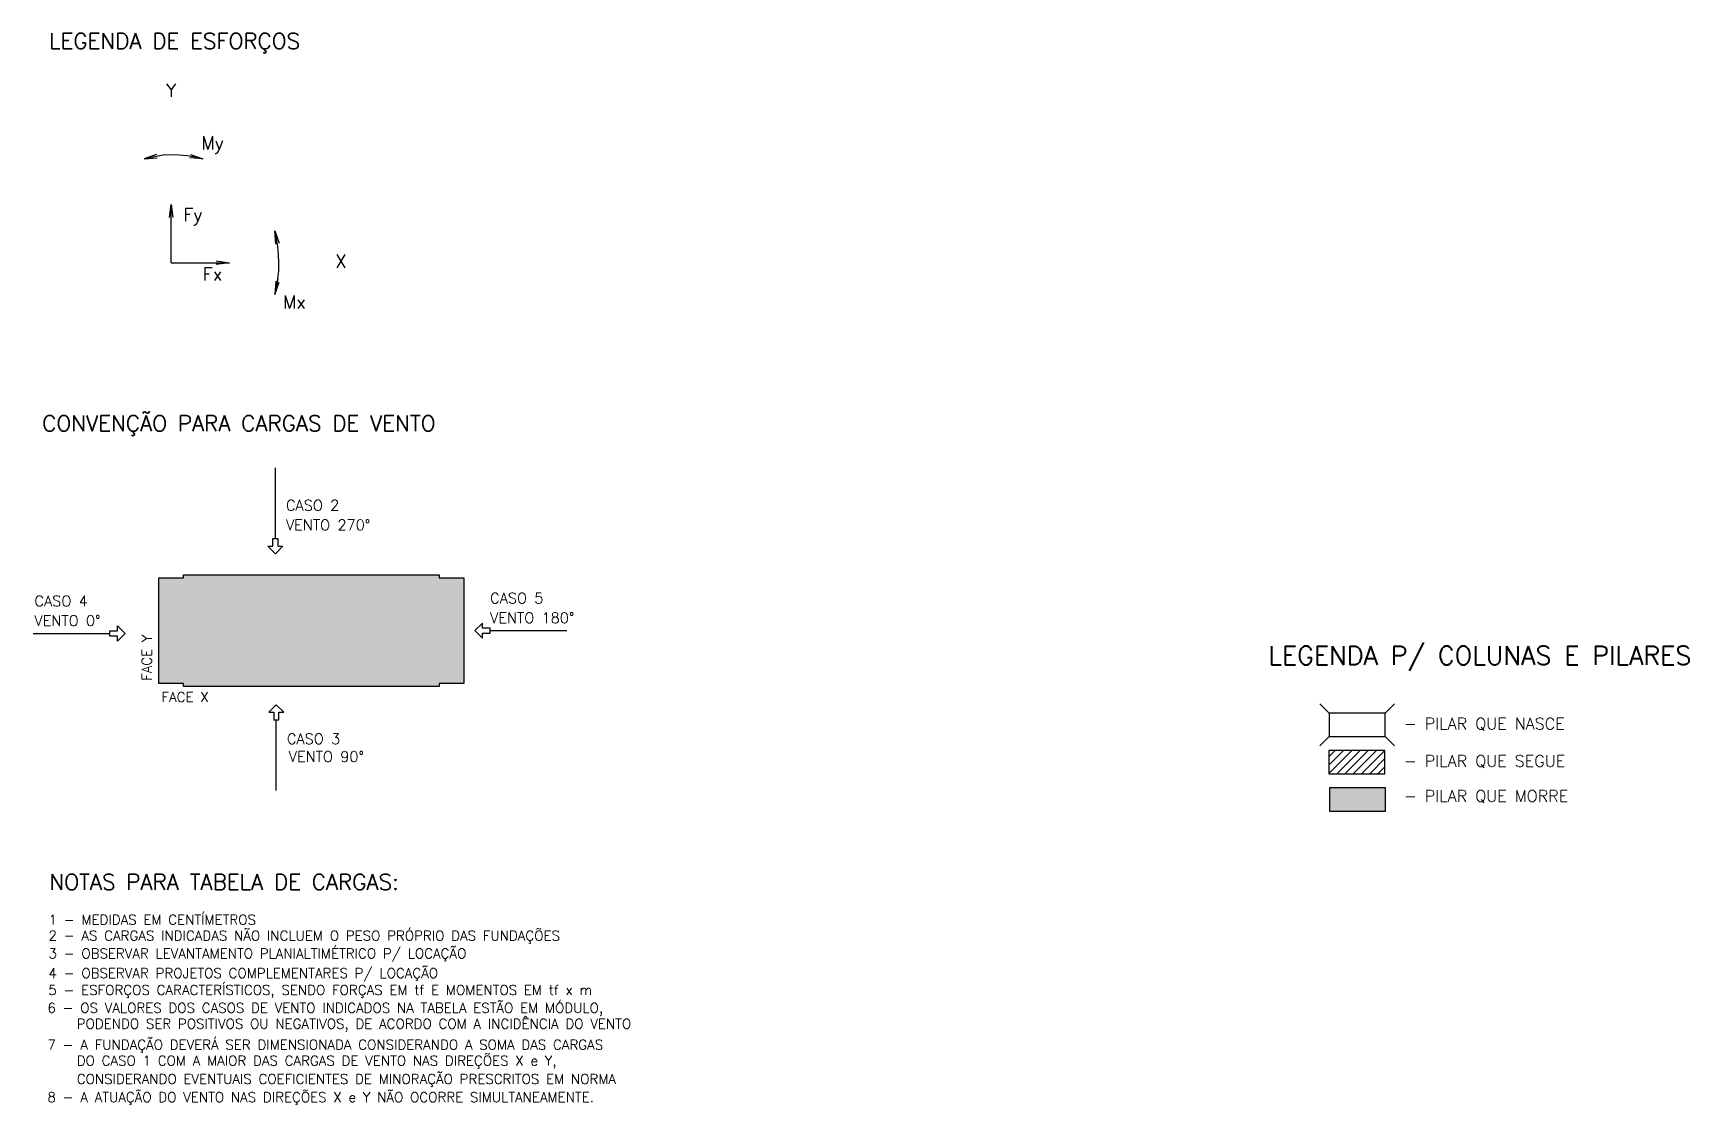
# Model space of a CAD drawing. Extents: x -17307 to 4579, y -20183 to -1225.
# Drawn here: x -17307 to -15532, y -2375 to -1225 of the extents above.
import ezdxf

# ---------------------------------------------------------------- set-up
doc = ezdxf.new("R2010")
doc.units = 0
doc.header["$LTSCALE"] = 25
for name, color, linetype in [('H2', 252, 'Continuous'), ('H3', 253, 'Continuous'), ('H5', 1, 'Continuous'), ('ORELHA', 1, 'Continuous'), ('P-M', 5, 'Continuous'), ('P-N', 5, 'Continuous'), ('P-S', 5, 'Continuous'), ('Pena_2', 2, 'Continuous'), ('PENA_3', 3, 'Continuous'), ('Pena_4', 4, 'Continuous'), ('T2', 3, 'Continuous'), ('T3', 4, 'Continuous'), ('TEXTO', 3, 'Continuous')]:
    doc.layers.add(name, color=color, linetype=linetype)
doc.styles.get("Standard").update_dxf_attribs({"font": 'romans.shx'})
doc.styles.add('Texto2', font='romans.shx', dxfattribs={"height": 12.5})
doc.styles.add('Texto3', font='romans.shx', dxfattribs={"height": 20})

msp = doc.modelspace()

# ---------------------------------------------------------------- hatches: boundary and pattern name
at = {"layer": 'H2'}
msp.add_hatch(color=256, dxfattribs=at).paths.add_polyline_path([(-17146.163, -1806.324), (-17146.163, -1809.479), (-17172.452, -1809.479), (-17172.452, -1922.944), (-17146.163, -1922.944), (-17146.163, -1926.099), (-16871.805, -1926.099), (-16871.805, -1922.944), (-16845.515, -1922.944), (-16845.515, -1809.479), (-16871.805, -1809.479), (-16871.805, -1806.324)])
at = {"layer": 'H3'}
msp.add_hatch(color=256, dxfattribs=at).paths.add_polyline_path([(-15857.575, -2034.834), (-15917.575, -2034.834), (-15917.575, -2059.834), (-15857.575, -2059.834)])
at = {"layer": 'H5'}
h = msp.add_hatch(dxfattribs=at)
h.set_pattern_fill('ANSI31', color=256, scale=49.99995, style=0)
h.set_pattern_definition([(45, (-18144.9376, -2504.932), (-4.419413, 4.419413), [])])
h.paths.add_polyline_path([(-15918.085, -1994.834), (-15918.085, -2019.834), (-15858.339, -2019.834), (-15858.085, -2019.579), (-15858.085, -1994.834)])

# ---------------------------------------------------------------- linework, layer by layer
msp.add_line((-15858.339, -2019.834), (-15858.085, -2019.579), dxfattribs=at)
at = {"layer": 'ORELHA', "linetype": 'Continuous'}
for points in [[(-15917.83, -1954.834), (-15927.828, -1944.835)], [(-15857.83, -1954.834), (-15847.831, -1944.835)], [(-15917.83, -1979.834), (-15927.828, -1989.832)], [(-15857.83, -1979.834), (-15847.831, -1989.832)]]:
    msp.add_lwpolyline(points, dxfattribs=at)
at = {"layer": 'P-M'}
msp.add_lwpolyline([(-15857.575, -2059.834), (-15857.575, -2034.834), (-15917.575, -2034.834), (-15917.575, -2059.834)], close=True, dxfattribs=at)
at = {"layer": 'P-N', "linetype": 'Continuous'}
msp.add_lwpolyline([(-15917.83, -1979.834), (-15857.83, -1979.834), (-15857.83, -1954.834), (-15917.83, -1954.834), (-15917.83, -1979.834)], dxfattribs=at)
at = {"layer": 'P-S'}
msp.add_lwpolyline([(-15918.085, -2019.834), (-15858.085, -2019.834), (-15858.085, -1994.834), (-15918.085, -1994.834), (-15918.085, -2019.834)], dxfattribs=at)
at = {"layer": 'PENA_3', "linetype": 'Continuous'}
for p, q in [((-17047.54, -1767.483), (-17047.54, -1691.757)), ((-17307.241, -1869.29), (-17224.853, -1869.29)), ((-16817.308, -1866.274), (-16734.92, -1866.274)), ((-17046.534, -2037.775), (-17046.534, -1962.05))]:
    msp.add_line(p, q, dxfattribs=at)
for points in [[(-17044.815, -1767.483), (-17044.815, -1775.666), (-17039.357, -1775.666), (-17047.54, -1783.848), (-17055.723, -1775.666), (-17050.274, -1775.666), (-17050.274, -1767.483), (-17044.815, -1767.483)], [(-17224.853, -1866.564), (-17216.671, -1866.564), (-17216.671, -1861.106), (-17208.487, -1869.29), (-17216.671, -1877.472), (-17216.671, -1872.022), (-17224.853, -1872.022), (-17224.853, -1866.564)], [(-16817.308, -1863.548), (-16825.49, -1863.548), (-16825.49, -1858.09), (-16833.674, -1866.274), (-16825.49, -1874.457), (-16825.49, -1869.006), (-16817.308, -1869.006), (-16817.308, -1863.548)], [(-17043.81, -1962.05), (-17043.81, -1953.867), (-17038.352, -1953.867), (-17046.534, -1945.684), (-17054.718, -1953.867), (-17049.268, -1953.867), (-17049.268, -1962.05), (-17043.81, -1962.05)]]:
    msp.add_lwpolyline(points, dxfattribs=at)
at = {"layer": 'PENA_3'}
msp.add_lwpolyline([(-17146.163, -1806.324), (-16871.805, -1806.324), (-16871.805, -1809.479), (-16845.515, -1809.479), (-16845.515, -1922.944), (-16871.805, -1922.944), (-16871.805, -1926.099), (-17146.163, -1926.099), (-17146.163, -1922.944), (-17172.452, -1922.944), (-17172.452, -1809.479), (-17146.163, -1809.479), (-17146.163, -1806.324)], dxfattribs=at)
at = {"layer": 'Pena_4'}
for p, q in [((-17175.071, -1355.636), (-17188.289, -1360.136)), ((-17167.94, -1356.339), (-17188.289, -1360.136)), ((-17188.289, -1360.136), (-17174.227, -1359.152)), ((-17159.362, -1355.918), (-17167.94, -1356.339)), ((-17150.784, -1356.199), (-17159.362, -1355.918)), ((-17142.065, -1356.902), (-17150.784, -1356.199)), ((-17133.628, -1358.308), (-17142.065, -1356.902)), ((-17125.19, -1360.136), (-17139.253, -1359.152)), ((-17138.409, -1355.636), (-17125.19, -1360.136)), ((-17133.628, -1358.308), (-17125.19, -1360.136)), ((-17161.19, -1422.996), (-17159.362, -1409.074)), ((-17159.362, -1409.074), (-17157.534, -1422.996)), ((-17159.362, -1471.652), (-17159.362, -1409.074)), ((-17047.143, -1451.683), (-17048.268, -1437.48)), ((-17048.268, -1437.48), (-17043.628, -1450.699)), ((-17046.299, -1445.918), (-17048.268, -1437.48)), ((-17044.893, -1454.355), (-17046.299, -1445.918)), ((-17044.049, -1462.933), (-17044.893, -1454.355)), ((-17159.362, -1471.652), (-17096.784, -1471.652)), ((-17110.846, -1469.683), (-17096.784, -1471.652)), ((-17096.784, -1471.652), (-17110.846, -1473.48)), ((-17043.768, -1471.652), (-17044.049, -1462.933)), ((-17043.909, -1480.23), (-17043.768, -1471.652)), ((-17044.893, -1488.949), (-17046.299, -1497.386)), ((-17046.018, -1497.386), (-17044.753, -1488.808)), ((-17044.753, -1488.808), (-17043.909, -1480.23)), ((-17047.143, -1491.621), (-17048.268, -1505.824)), ((-17048.268, -1505.824), (-17043.628, -1492.605)), ((-17046.299, -1497.386), (-17048.268, -1505.824))]:
    msp.add_line(p, q, dxfattribs=at)

# ---------------------------------------------------------------- texts
at = {"layer": 'Pena_2', "linetype": 'Continuous'}
for s, p in [('Y', (-17164.799, -1293.761)), ('X', (-16983.44, -1476.996))]:
    msp.add_text(s, height=14.062, dxfattribs=at).set_placement(p)
at = {"layer": 'PENA_3', "linetype": 'Continuous'}
for s, height, p in [('CASO 2', 11.3906, (-17036.163, -1737.512)), ('VENTO 270%%d', 11.39062, (-17036.163, -1758.606)), ('CASO 5', 11.3906, (-16817.308, -1837.136)), ('CASO 4', 11.3906, (-17305.761, -1840.152)), ('VENTO 0%%d', 11.3906, (-17305.761, -1861.246)), ('VENTO 180%%d', 11.39062, (-16817.308, -1858.23)), ('CASO 3', 11.3906, (-17035.157, -1988.026)), ('VENTO 90%%d', 11.39062, (-17033.16, -2007.098))]:
    msp.add_text(s, height=height, dxfattribs=at).set_placement(p)
at = {"layer": 'PENA_3', "color": 3, "style": 'Texto2'}
msp.add_text('FACE Y', height=10.5469, rotation=90, dxfattribs=at).set_placement((-17180.149, -1920.193, 0.045))
msp.add_text('FACE X', height=10.5469, dxfattribs=at).set_placement((-17169.629, -1942.661, 0.045))
at = {"layer": 'Pena_4'}
for s, p in [('My', (-17127.159, -1350.152)), ('Fy', (-17146.424, -1427.074)), ('Fx', (-17125.612, -1490.777)), ('Mx', (-17039.549, -1520.73))]:
    msp.add_text(s, height=14.0625, dxfattribs=at).set_placement(p)
at = {"layer": 'T2', "style": 'Texto2'}
for s, p in [('- PILAR QUE NASCE', (-15837.83, -1972.334)), ('- PILAR QUE SEGUE', (-15837.83, -2012.334)), ('- PILAR QUE MORRE', (-15837.83, -2049.834))]:
    msp.add_text(s, height=12.5, dxfattribs=at).set_placement(p)
at = {"layer": 'T3', "style": 'Texto3'}
msp.add_text('LEGENDA P/ COLUNAS E PILARES', height=20, dxfattribs=at).set_placement((-15983.054, -1902.868))
at = {"layer": 'TEXTO', "color": 4, "style": 'Texto3'}
for s, p in [('LEGENDA DE ESFORÇOS', (-17290.1, -1242.267)), ('CONVENÇÃO PARA CARGAS DE VENTO', (-17297.425, -1652.352)), ('NOTAS PARA TABELA DE CARGAS:', (-17289.794, -2144.206))]:
    msp.add_text(s, height=16.875, dxfattribs=at).set_placement(p)
at = {"layer": 'TEXTO', "color": 3, "style": 'Texto2'}
for s, p in [('1 - MEDIDAS EM CENTÍMETROS', (-17290.734, -2181.573)), ('2 - AS CARGAS INDICADAS NÃO INCLUEM O PESO PRÓPRIO DAS FUNDAÇÕES', (-17290.734, -2198.649)), ('3 - OBSERVAR LEVANTAMENTO PLANIALTIMÉTRICO P/ LOCAÇÃO', (-17290.734, -2217.783)), ('4 - OBSERVAR PROJETOS COMPLEMENTARES P/ LOCAÇÃO', (-17290.734, -2238.892)), ('5 - ESFORÇOS CARACTERÍSTICOS, SENDO FORÇAS EM tf E MOMENTOS EM tf x m', (-17290.998, -2256.935)), ('6 - OS VALORES DOS CASOS DE VENTO INDICADOS NA TABELA ESTÃO EM MÓDULO,', (-17291.92, -2276.142)), ('    PODENDO SER POSITIVOS OU NEGATIVOS, DE ACORDO COM A INCIDÊNCIA DO VENTO', (-17291.92, -2293.218)), ('7 - A FUNDAÇÃO DEVERÁ SER DIMENSIONADA CONSIDERANDO A SOMA DAS CARGAS', (-17291.866, -2315.653)), ('    DO CASO 1 COM A MAIOR DAS CARGAS DE VENTO NAS DIREÇÕES X e Y, ', (-17291.866, -2332.729)), ('    CONSIDERANDO EVENTUAIS COEFICIENTES DE MINORAÇÃO PRESCRITOS EM NORMA', (-17291.866, -2352.423)), ('8 - A ATUAÇÃO DO VENTO NAS DIREÇÕES X e Y NÃO OCORRE SIMULTANEAMENTE.', (-17291.866, -2371.914))]:
    msp.add_text(s, height=10.54688, dxfattribs=at).set_placement(p)

doc.saveas('drawing.dxf')
